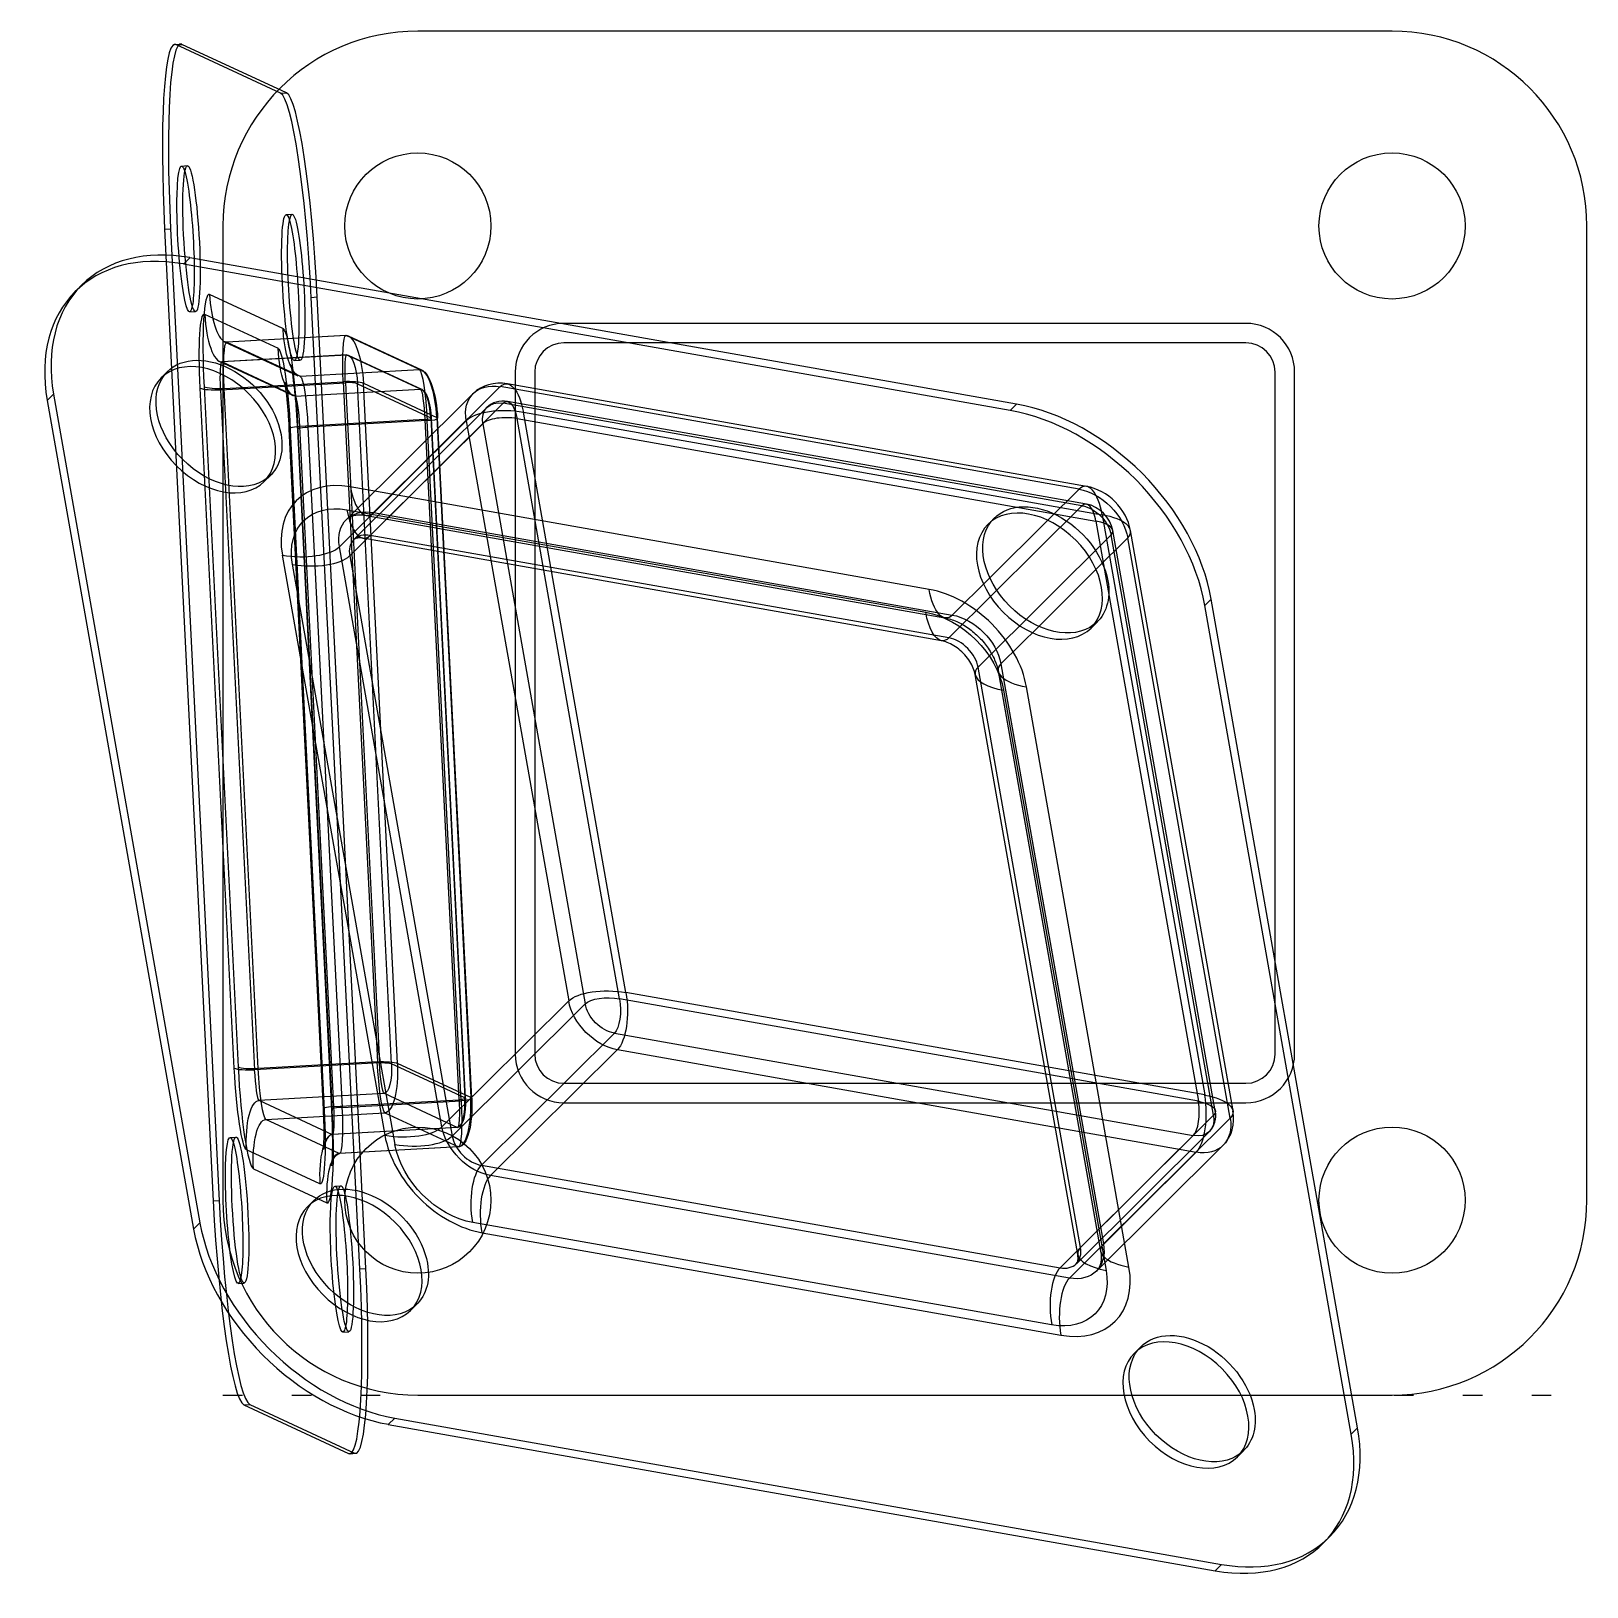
# Model space of a CAD drawing. Header units: millimetres. Extents: x -20 to 140, y -20 to 140.
import ezdxf

# ---------------------------------------------------------------- set-up
doc = ezdxf.new("R2010")
doc.units = ezdxf.units.MM
for name, color, linetype in [('PH-711', 7, 'Continuous'), ('PH-715', 7, 'Continuous'), ('PH-719', 7, 'Continuous'), ('PV-711', 7, 'Continuous'), ('PV-715', 7, 'Continuous'), ('PV-719', 7, 'Continuous'), ('Штрих', 1, 'Continuous')]:
    doc.layers.add(name, color=color, linetype=linetype)

# ---------------------------------------------------------------- blocks, each defined once
blk = doc.blocks.new('*U7')
at = {"layer": 'PV-719'}
for p, q in [((-4.96, 138.64, 8.17), (-4.35, 138.67, 9.96)), ((6.52, 133.65, 40.87), (-4.23, 138.64, 10.3)), ((-5.99, 119.66, 2.05), (-5.38, 119.7, 3.84)), ((-5.99, 119.66, 2.05), (-1, 19.94, 0.34)), ((-5.38, 119.7, 3.84), (-0.39, 19.98, 2.13)), ((6.16, 109.47, 35.86), (-1.37, 112.97, 14.46)), ((9.88, 108.6, 46.57), (9.67, 112.71, 46.64)), ((12.61, 108.76, 54.57), (0.38, 108.07, 18.76)), ((20.41, 105.2, 76.78), (12.89, 108.7, 55.38)), ((0.12, 103.33, 17.23), (12.35, 104.01, 53.05)), ((12.35, 104.01, 53.05), (15.85, 34.21, 51.85)), ((14.42, 103.85, 59.05), (21.94, 100.35, 80.45)), ((17.91, 34.04, 57.85), (14.42, 103.85, 59.05)), ((-1.94, 103.49, 11.23), (1.55, 33.69, 10.03)), ((3.62, 33.52, 16.04), (0.12, 103.33, 17.23)), ((21.94, 100.35, 80.45), (25.44, 30.55, 79.25)), ((25.53, 30.46, 79.51), (22.03, 100.27, 80.7)), ((15.85, 34.21, 51.85), (3.62, 33.52, 16.04)), ((25.44, 30.55, 79.25), (17.91, 34.04, 57.85)), ((4.4, 28.29, 17.48), (16.63, 28.97, 53.29)), ((16.63, 28.97, 53.29), (24.16, 25.48, 74.69)), ((11.93, 24.79, 38.88), (4.4, 28.29, 17.48)), ((24.16, 25.48, 74.69), (11.93, 24.79, 38.88)), ((24.19, 25.47, 74.78), (11.96, 24.79, 38.97)), ((14.66, 12.99, 44.93), (14.07, 24.91, 45.14)), ((3.13, 23.22, 12.92), (10.65, 19.72, 34.32)), ((-1, 19.94, 0.34), (-0.39, 19.98, 2.13)), ((2.15, -1, 6.11), (2.76, -0.96, 7.9)), ((2.15, -1, 6.11), (12.9, -5.99, 36.69)), ((2.76, -0.96, 7.9), (13.51, -5.96, 38.48)), ((12.9, -5.99, 36.69), (13.51, -5.96, 38.48)), ((13.02, -6.02, 37.03), (13.63, -5.98, 38.82))]:
    blk.add_line(p, q, dxfattribs=at)
at = {"layer": 'PV-719', "extrusion": (0.944717, 0.05285, -0.323599)}
for centre, start, end in [((102.88, 57.68), 0, 9.8081), ((98.97, 80.29), 9.8081, 91.0371), ((29.08, 79.03), 91.0371, 180)]:
    blk.add_arc(centre, 5, start, end, dxfattribs=at)
at = {"layer": 'PV-719', "extrusion": (-0.944717, -0.05285, 0.323599)}
for centre, major_axis, ratio, start_param, end_param in [((-3.23, 118.7, 9.96), (-1.12, 19.97), 0.323599, -0.055884, 1.514912), ((-3.84, 118.67, 8.17), (-1.12, 19.97), 0.323599, 0, 1.514912), ((7.52, 113.71, 40.53), (-1.12, 19.97), 0.323599, -1.62668, -0.055884), ((-0.87, 102.99, 14.29), (-0.56, 9.98), 0.323599, -0.055884, 1.514912), ((0.16, 113.05, 18.93), (0, -4.93, -0.81), 0.944717, -1.408907, 0), ((6.66, 99.5, 35.69), (-0.56, 9.98), 0.323599, -0.471287, -0.055884), ((12.89, 103.76, 54.57), (1.62, 0, 4.73), 0.05285, 0.330009, 1.900805), ((20.41, 100.27, 75.97), (0, -4.93, -0.81), 0.944717, 1.732686, 3.141593), ((-0.41, 103.58, 15.71), (-1.62, 0, -4.73), 0.05285, 0.330009, 1.900805), ((20.41, 100.27, 75.97), (-1.62, 0, -4.73), 0.05285, 3.141593, 3.471601), ((3.08, 33.77, 14.51), (-1.62, 0, -4.73), 0.05285, 0.330009, 1.900805), ((2.63, 33.19, 13.09), (0.56, -9.98), 0.323599, -1.62668, -0.055884), ((23.91, 30.46, 74.78), (0, -4.93, -0.81), 0.944717, 0.161889, 1.732686), ((12.18, 19.81, 38.79), (0, 4.93, 0.81), 0.944717, 0.161889, 1.732686), ((10.15, 29.69, 34.49), (0.56, -9.98), 0.323599, -0.055884, 0.97811), ((1.15, 18.95, 6.46), (1.12, -19.97), 0.323599, -1.62668, -0.055884), ((1.76, 18.98, 8.25), (1.12, -19.97), 0.323599, -1.62668, -0.055884), ((12.51, 13.99, 38.82), (1.12, -19.97), 0.323599, -0.055884, 1.514912), ((11.9, 13.95, 37.03), (1.12, -19.97), 0.323599, -0.055884, 0)]:
    blk.add_ellipse(centre, major_axis=major_axis, ratio=ratio, start_param=start_param, end_param=end_param, dxfattribs=at)
at = {"layer": 'PV-719', "extrusion": (0.944717, 0.05285, -0.323599)}
for centre, major_axis, ratio, start_param, end_param in [((-3.23, 118.7, 9.96), (-0.42, 7.49), 0.323599, -4.656505, 1.62668), ((-3.84, 118.67, 8.17), (0.42, -7.49), 0.323599, -2.741109, -1.514912), ((7.52, 113.71, 40.53), (-0.42, 7.49), 0.323599, -2.342264, 1.62668), ((6.91, 113.67, 38.74), (0.42, -7.49), 0.323599, -2.741109, -1.514912), ((-3.84, 118.67, 8.17), (0.42, -7.49), 0.323599, -1.514912, -0.400483), ((6.91, 113.67, 38.74), (0.42, -7.49), 0.323599, -1.514912, -0.799328), ((7.52, 113.71, 40.53), (0.42, -7.49), 0.323599, -1.514912, -0.799328), ((7.69, 109.56, 40.33), (0, 4.93, 0.81), 0.944717, -1.949628, -1.732686), ((12.89, 103.76, 54.57), (0.28, -4.99), 0.323599, 1.62668, 3.141593), ((12.89, 103.76, 54.57), (0, 4.93, 0.81), 0.944717, 0, 1.408907), ((0.66, 103.08, 18.76), (-0.28, 4.99), 0.323599, -1.514912, 0), ((16.38, 33.96, 53.38), (-1.62, 0, -4.73), 0.05285, 1.240787, 2.811584), ((16.38, 33.96, 53.38), (0.28, -4.99), 0.323599, 0.055884, 1.62668), ((16.38, 33.96, 53.38), (0, 4.93, 0.81), 0.944717, 1.408907, 2.979703), ((4.16, 33.27, 17.57), (0.28, -4.99), 0.323599, 0.055884, 1.62668), ((23.91, 30.46, 74.78), (-1.62, 0, -4.73), 0.05285, 2.811584, 3.141593), ((4.65, 23.3, 17.39), (0, 4.93, 0.81), 0.944717, -1.732686, -0.161889), ((1.76, 18.98, 8.25), (-0.42, 7.49), 0.323599, -4.656505, 1.62668), ((1.15, 18.95, 6.46), (0.42, -7.49), 0.323599, -2.741109, -1.514912), ((11.68, 29.78, 38.97), (0.28, -4.99), 0.323599, 0, 0.055884), ((23.91, 30.46, 74.78), (-0.28, 4.99), 0.323599, -3.141593, -3.085709), ((12.51, 13.99, 38.82), (-0.42, 7.49), 0.323599, -4.656505, 1.62668), ((11.9, 13.95, 37.03), (0.42, -7.49), 0.323599, -2.741109, -1.514912), ((1.15, 18.95, 6.46), (0.42, -7.49), 0.323599, -1.514912, -0.400483), ((11.9, 13.95, 37.03), (0.42, -7.49), 0.323599, -1.514912, -0.400483)]:
    blk.add_ellipse(centre, major_axis=major_axis, ratio=ratio, start_param=start_param, end_param=end_param, dxfattribs=at)
at = {"layer": 'PV-719'}
for points, knots in [([(0.38, 108.07, 18.76), (0.37, 108.07, 18.72), (0.35, 108.07, 18.68), (0.32, 108.07, 18.59), (0.31, 108.07, 18.55), (0.28, 108.08, 18.46), (0.26, 108.08, 18.42), (0.23, 108.09, 18.34), (0.22, 108.09, 18.29), (0.19, 108.1, 18.21), (0.18, 108.11, 18.17), (0.16, 108.12, 18.13)], [4.65650494, 4.65650494, 4.65650494, 4.65650494, 4.66768175, 4.66768175, 4.67885856, 4.67885856, 4.69003536, 4.69003536, 4.70121217, 4.70121217, 4.71238898, 4.71238898, 4.71238898, 4.71238898]), ([(11.14, 23.51, 36.36), (11.14, 23.51, 36.36), (11.14, 23.52, 36.37), (11.16, 23.61, 36.43), (11.18, 23.71, 36.5), (11.26, 23.99, 36.79), (11.32, 24.17, 37), (11.52, 24.52, 37.63), (11.66, 24.69, 38.08), (11.87, 24.77, 38.7), (11.92, 24.78, 38.83), (11.96, 24.79, 38.97)], [1.0331398, 1.0331398, 1.0331398, 1.0331398, 1.1065225, 1.1065225, 1.2292, 1.2292, 1.3496652, 1.3496652, 1.4805718, 1.4805718, 1.5149123, 1.5149123, 1.5149123, 1.5149123])]:
    blk.add_open_spline(points, degree=3, knots=knots, dxfattribs=at)
blk = doc.blocks.new('*U8')
at = {"layer": 'PH-719'}
for p, q in [((-4.84, 138.61, 8.51), (-4.23, 138.64, 10.3)), ((5.91, 133.62, 39.08), (-4.84, 138.61, 8.51)), ((5.91, 133.62, 39.08), (6.52, 133.65, 40.87)), ((-4.26, 126.15, 8.17), (-3.65, 126.19, 9.96)), ((6.49, 121.16, 38.74), (7.1, 121.2, 40.53)), ((9.06, 112.67, 44.85), (9.67, 112.71, 46.64)), ((14.05, 12.95, 43.14), (9.06, 112.67, 44.85)), ((-3.42, 111.18, 8.17), (-2.81, 111.21, 9.96)), ((-1.88, 110.94, 12.63), (5.65, 107.44, 34.03)), ((12.64, 108.75, 54.66), (0.41, 108.06, 18.85)), ((14.07, 24.91, 45.14), (9.88, 108.6, 46.57)), ((20.16, 105.25, 76.06), (12.64, 108.75, 54.66)), ((0.16, 108.12, 18.13), (7.69, 104.62, 39.53)), ((0.41, 108.06, 18.85), (7.94, 104.57, 40.25)), ((7.18, 102.59, 37.7), (-0.35, 106.09, 16.3)), ((12.72, 106.76, 54.57), (-0.12, 106.04, 16.97)), ((12.74, 106.75, 54.63), (-0.1, 106.04, 17.02)), ((7.42, 102.54, 38.42), (-0.1, 106.04, 17.02)), ((7.33, 106.19, 38.74), (7.94, 106.22, 40.53)), ((20.26, 103.26, 76.02), (12.74, 106.75, 54.63)), ((20.41, 103.23, 76.46), (12.89, 106.72, 55.06)), ((-0.27, 103.19, 16.05), (12.57, 103.91, 53.66)), ((7.94, 104.57, 40.25), (20.16, 105.25, 76.06)), ((12.57, 103.91, 53.66), (16.06, 34.11, 52.46)), ((13.81, 103.81, 57.26), (21.33, 100.32, 78.66)), ((17.3, 34.01, 56.06), (13.81, 103.81, 57.26)), ((1.16, 33.55, 8.85), (-2.34, 103.36, 10.05)), ((-0.27, 103.19, 16.05), (3.22, 33.39, 14.86)), ((7.42, 102.54, 38.42), (20.26, 103.26, 76.02)), ((10.31, 29.35, 34.89), (6.81, 99.15, 36.09)), ((6.91, 99.06, 36.34), (10.4, 29.26, 35.14)), ((7.64, 99.08, 38.49), (11.14, 29.28, 37.29)), ((20.74, 100.12, 76.89), (7.9, 99.4, 39.29)), ((11.39, 29.6, 38.09), (7.9, 99.4, 39.29)), ((20.95, 100.02, 77.5), (8.72, 99.33, 41.69)), ((8.72, 99.33, 41.69), (12.22, 29.53, 40.49)), ((24.23, 30.31, 75.69), (20.74, 100.12, 76.89)), ((24.45, 30.21, 76.3), (20.95, 100.02, 77.5)), ((21.33, 100.32, 78.66), (24.83, 30.51, 77.46)), ((24.88, 30.46, 77.61), (21.39, 100.27, 78.81)), ((11.23, 29.19, 37.55), (7.73, 99, 38.74)), ((16.06, 34.11, 52.46), (3.22, 33.39, 14.86)), ((24.83, 30.51, 77.46), (17.3, 34.01, 56.06)), ((3.69, 30.25, 15.72), (16.53, 30.97, 53.33)), ((16.53, 30.97, 53.33), (24.06, 27.47, 74.73)), ((3.69, 30.25, 15.72), (11.22, 26.75, 37.12)), ((11.39, 29.6, 38.09), (24.23, 30.31, 75.69)), ((12.22, 29.53, 40.49), (24.45, 30.21, 76.3)), ((24.06, 27.47, 74.73), (11.22, 26.75, 37.12)), ((24.08, 27.47, 74.78), (11.24, 26.75, 37.17)), ((0.73, 26.43, 6.46), (1.34, 26.47, 8.25)), ((9.94, 21.68, 32.56), (2.41, 25.18, 11.16)), ((11.48, 21.44, 37.03), (12.1, 21.48, 38.82)), ((14.05, 12.95, 43.14), (14.66, 12.99, 44.93)), ((1.57, 11.46, 6.46), (2.18, 11.49, 8.25)), ((12.32, 6.46, 37.03), (12.93, 6.5, 38.82))]:
    blk.add_line(p, q, dxfattribs=at)
at = {"layer": 'PH-719', "extrusion": (0.944717, 0.05285, -0.323599)}
for centre, start, end in [((102.88, 57.68), 0, 9.8081), ((98.97, 80.29), 9.8081, 91.0371), ((29.08, 79.03), 91.0371, 180)]:
    blk.add_arc(centre, 3, start, end, dxfattribs=at)
at = {"layer": 'PH-719', "extrusion": (-0.944717, -0.05285, 0.323599)}
for centre, major_axis, ratio, start_param, end_param in [((-3.84, 118.67, 8.17), (-1.12, 19.97), 0.323599, -0.055884, 0), ((6.91, 113.67, 38.74), (-1.12, 19.97), 0.323599, -1.62668, -0.055884), ((-0.35, 111.02, 17.11), (0, -4.93, -0.81), 0.944717, -1.408907, 0.161889), ((0.16, 113.05, 18.93), (0, -4.93, -0.81), 0.944717, 0, 0.161889), ((6.66, 99.5, 35.69), (-0.56, 9.98), 0.323599, -1.62668, -0.471287), ((0.05, 103.04, 16.97), (-0.17, 3), 0.323599, -0.055884, 1.514912), ((12.89, 103.76, 54.57), (0.97, 0, 2.84), 0.05285, 0.330009, 1.900805), ((20.41, 100.27, 75.97), (0, -4.93, -0.81), 0.944717, 3.141593, 3.303482), ((-0.81, 103.44, 14.53), (-1.62, 0, -4.73), 0.05285, 0.330009, 1.900805), ((7.57, 99.55, 38.37), (-0.17, 3), 0.323599, -1.62668, -0.055884), ((20.41, 100.27, 75.97), (0, -2.96, -0.48), 0.944717, 1.732686, 3.303482), ((8.43, 99.15, 40.82), (-1.62, 0, -4.73), 0.05285, -1.240787, 0.330009), ((9.26, 99.08, 43.22), (-1.62, 0, -4.73), 0.05285, -1.240787, 0.330009), ((20.41, 100.27, 75.97), (-0.97, 0, -2.84), 0.05285, 1.900805, 3.471601), ((20.41, 100.27, 75.97), (-1.62, 0, -4.73), 0.05285, 1.900805, 3.141593), ((2.68, 33.64, 13.33), (-1.62, 0, -4.73), 0.05285, 0.330009, 1.900805), ((3.54, 33.24, 15.77), (0.17, -3), 0.323599, -1.62668, -0.055884), ((23.91, 30.46, 74.78), (0, -2.96, -0.48), 0.944717, 0.161889, 1.732686), ((11.93, 29.35, 39.62), (-1.62, 0, -4.73), 0.05285, -1.240787, 0.330009), ((12.76, 29.28, 42.02), (-1.62, 0, -4.73), 0.05285, -1.240787, 0.330009), ((11.07, 29.75, 37.17), (0.17, -3), 0.323599, -0.055884, 1.514912), ((10.15, 29.69, 34.49), (-0.56, 9.98), 0.323599, -2.163483, -1.62668), ((11.47, 21.77, 37.04), (0, 4.93, 0.81), 0.944717, 0.161889, 1.732686), ((11.9, 13.95, 37.03), (1.12, -19.97), 0.323599, 0, 1.514912)]:
    blk.add_ellipse(centre, major_axis=major_axis, ratio=ratio, start_param=start_param, end_param=end_param, dxfattribs=at)
at = {"layer": 'PH-719', "extrusion": (0.944717, 0.05285, -0.323599)}
for centre, major_axis, ratio, start_param, end_param in [((-3.84, 118.67, 8.17), (0.42, -7.49), 0.323599, -0.400483, 3.542076), ((6.91, 113.67, 38.74), (0.42, -7.49), 0.323599, -0.799328, 3.542076), ((-1.48, 102.96, 12.5), (-0.45, 7.99), 0.323599, -1.514912, 0.055884), ((12.89, 103.76, 54.57), (0.28, -4.99), 0.323599, -3.141593, -3.085709), ((12.89, 103.76, 54.57), (0, -4.93, -0.81), 0.944717, 2.979703, 3.141593), ((0.66, 103.08, 18.76), (-0.28, 4.99), 0.323599, 0, 0.055884), ((7.18, 107.53, 38.51), (0, -4.93, -0.81), 0.944717, -0.161889, 1.408907), ((6.05, 99.46, 33.9), (-0.45, 7.99), 0.323599, 0.055884, 1.62668), ((7.69, 109.56, 40.33), (0, -4.93, -0.81), 0.944717, -0.161889, 1.191965), ((7.52, 113.71, 40.53), (0.42, -7.49), 0.323599, -0.799328, 0.799328), ((12.89, 103.76, 54.57), (0.17, -3), 0.323599, 1.62668, 3.197477), ((12.89, 103.76, 54.57), (0, 2.96, 0.48), 0.944717, -0.161889, 1.408907), ((8.19, 99.58, 40.16), (-0.28, 4.99), 0.323599, 0.055884, 1.62668), ((20.41, 100.27, 75.97), (-0.28, 4.99), 0.323599, 0.055884, 1.62668), ((20.41, 100.27, 75.97), (-0.17, 3), 0.323599, 0.055884, 1.62668), ((2.02, 33.15, 11.3), (0.45, -7.99), 0.323599, 0.055884, 1.62668), ((16.38, 33.96, 53.38), (-0.97, 0, -2.84), 0.05285, 1.240787, 2.811584), ((16.38, 33.96, 53.38), (0.17, -3), 0.323599, 0.055884, 1.62668), ((16.38, 33.96, 53.38), (0, 2.96, 0.48), 0.944717, 1.408907, 2.979703), ((23.91, 30.46, 74.78), (0.97, 0, 2.84), 0.05285, -0.330009, 1.240787), ((23.91, 30.46, 74.78), (1.62, 0, 4.73), 0.05285, 0, 1.240787), ((3.94, 25.26, 15.64), (0, 4.93, 0.81), 0.944717, -1.732686, -0.161889), ((9.54, 29.66, 32.7), (0.45, -7.99), 0.323599, -1.514912, 0.055884), ((11.68, 29.78, 38.97), (0.28, -4.99), 0.323599, -1.514912, 0), ((23.91, 30.46, 74.78), (-0.17, 3), 0.323599, 1.62668, 3.197477), ((23.91, 30.46, 74.78), (-0.28, 4.99), 0.323599, 1.62668, 3.141593), ((1.15, 18.95, 6.46), (0.42, -7.49), 0.323599, -0.400483, 3.542076), ((11.9, 13.95, 37.03), (0.42, -7.49), 0.323599, -0.400483, 3.542076)]:
    blk.add_ellipse(centre, major_axis=major_axis, ratio=ratio, start_param=start_param, end_param=end_param, dxfattribs=at)
at = {"layer": 'PH-719'}
for points, knots in [([(-0.35, 106.09, 16.3), (-0.34, 106.08, 16.35), (-0.32, 106.07, 16.39), (-0.29, 106.06, 16.48), (-0.27, 106.06, 16.52), (-0.24, 106.05, 16.61), (-0.23, 106.05, 16.66), (-0.2, 106.04, 16.75), (-0.18, 106.04, 16.79), (-0.15, 106.04, 16.88), (-0.13, 106.04, 16.93), (-0.12, 106.04, 16.97)], [1.57079633, 1.57079633, 1.57079633, 1.57079633, 1.58197313, 1.58197313, 1.59314994, 1.59314994, 1.60432675, 1.60432675, 1.61550356, 1.61550356, 1.62668037, 1.62668037, 1.62668037, 1.62668037]), ([(7.69, 104.62, 39.53), (7.52, 104.7, 39.04), (7.37, 104.88, 38.63), (7.15, 105.23, 38.05), (7.07, 105.4, 37.87), (6.98, 105.63, 37.64), (6.96, 105.71, 37.59), (6.94, 105.77, 37.55), (6.95, 105.76, 37.56), (6.98, 105.64, 37.62), (7, 105.52, 37.67), (7.07, 105.14, 37.8), (7.11, 104.87, 37.89), (7.21, 104.15, 38.07), (7.27, 103.69, 38.16), (7.39, 102.59, 38.33), (7.45, 101.94, 38.4), (7.56, 100.55, 38.48), (7.6, 99.82, 38.5), (7.64, 99.08, 38.49)], [4.712389, 4.712389, 4.712389, 4.712389, 4.844251, 4.844251, 4.973392, 4.973392, 5.092589, 5.092589, 5.218356, 5.218356, 5.366672, 5.366672, 5.549291, 5.549291, 5.769724, 5.769724, 6.020767, 6.020767, 6.283185, 6.283185, 6.283185, 6.283185]), ([(6.81, 99.15, 36.09), (6.79, 99.7, 36.1), (6.75, 100.26, 36.08), (6.67, 101.31, 36.02), (6.62, 101.81, 35.96), (6.53, 102.66, 35.83), (6.49, 103.02, 35.76), (6.41, 103.55, 35.63), (6.38, 103.74, 35.56), (6.34, 103.94, 35.49), (6.33, 103.98, 35.46), (6.34, 103.96, 35.47), (6.35, 103.91, 35.5), (6.4, 103.74, 35.63), (6.44, 103.62, 35.72), (6.57, 103.31, 36.05), (6.66, 103.12, 36.29), (6.89, 102.8, 36.91), (7.03, 102.66, 37.29), (7.18, 102.59, 37.7)], [0, 0, 0, 0, 0.259926, 0.259926, 0.515366, 0.515366, 0.749449, 0.749449, 0.945769, 0.945769, 1.099826, 1.099826, 1.225171, 1.225171, 1.340935, 1.340935, 1.462773, 1.462773, 1.570796, 1.570796, 1.570796, 1.570796]), ([(11.24, 26.75, 37.17), (11.07, 26.74, 36.69), (10.91, 26.63, 36.21), (10.66, 26.3, 35.4), (10.56, 26.08, 35.09), (10.43, 25.71, 34.65), (10.39, 25.55, 34.51), (10.35, 25.33, 34.34), (10.34, 25.27, 34.3), (10.33, 25.2, 34.26), (10.33, 25.2, 34.27), (10.34, 25.28, 34.3), (10.34, 25.36, 34.34), (10.36, 25.62, 34.42), (10.36, 25.81, 34.47), (10.38, 26.31, 34.59), (10.38, 26.64, 34.65), (10.38, 27.41, 34.77), (10.37, 27.87, 34.82), (10.34, 28.68, 34.87), (10.33, 29.01, 34.88), (10.31, 29.35, 34.89)], [4.768273, 4.768273, 4.768273, 4.768273, 4.888425, 4.888425, 5.015066, 5.015066, 5.140499, 5.140499, 5.256561, 5.256561, 5.377218, 5.377218, 5.516396, 5.516396, 5.68526, 5.68526, 5.889254, 5.889254, 6.124503, 6.124503, 6.283185, 6.283185, 6.283185, 6.283185]), ([(11.14, 29.28, 37.29), (11.17, 28.52, 37.28), (11.2, 27.77, 37.23), (11.23, 26.4, 37.09), (11.23, 25.78, 37), (11.22, 24.76, 36.79), (11.2, 24.35, 36.68), (11.17, 23.81, 36.5), (11.15, 23.63, 36.42), (11.14, 23.52, 36.37), (11.14, 23.51, 36.36), (11.14, 23.51, 36.36)], [0, 0, 0, 0, 0.272212, 0.272212, 0.534197, 0.534197, 0.768842, 0.768842, 0.959629, 0.959629, 1.03314, 1.03314, 1.03314, 1.03314])]:
    blk.add_open_spline(points, degree=3, knots=knots, dxfattribs=at)
blk = doc.blocks.new('*U9')
at = {"layer": 'PV-715'}
for p, q in [((-4.06, 116.09, 51.75), (-3.41, 116.74, 52.35)), ((81.46, 101.71, 84.87), (-3.41, 116.74, 52.35)), ((80.81, 101.07, 84.27), (-4.06, 116.09, 51.75)), ((-15.15, 113.27, 45.28), (-14.5, 113.91, 45.88)), ((-18.03, 102.08, 38.78), (-3.01, 17.01, 6.46)), ((80.81, 101.07, 84.27), (81.46, 101.71, 84.87)), ((12.72, 90.87, 47.9), (72.13, 80.35, 70.67)), ((78.72, 83.89, 75.36), (84.66, 89.79, 80.86)), ((13.01, 86.13, 45.84), (14.76, 87.87, 47.46)), ((73.76, 77.43, 70.07), (14.35, 87.95, 47.31)), ((17.66, 25.72, 20.09), (7.14, 85.27, 42.71)), ((13.01, 86.13, 45.84), (23.53, 26.58, 23.22)), ((29.21, 85.32, 53), (37.19, 40.15, 35.85)), ((40.71, 40.67, 37.72), (32.94, 84.66, 54.43)), ((89.61, 84.75, 80.83), (83.73, 78.9, 75.39)), ((100.79, 81.05, 84.32), (101.44, 81.69, 84.92)), ((116.47, -3.38, 52.6), (101.44, 81.69, 84.92)), ((115.82, -4.03, 52), (100.79, 81.05, 84.32)), ((87.74, 14.41, 47.46), (77.22, 73.96, 70.08)), ((80.13, 72.34, 70.69), (90.65, 12.79, 48.07)), ((37.19, 40.15, 35.85), (23.53, 26.58, 23.22)), ((84.47, 32.92, 54.49), (40.71, 40.67, 37.72)), ((26.52, 23.58, 23.23), (40.18, 37.15, 35.85)), ((40.18, 37.15, 35.85), (85.13, 29.19, 53.08)), ((26.52, 23.58, 23.23), (85.93, 13.06, 46)), ((85.06, 7.19, 42.88), (25.65, 17.71, 20.11)), ((87.67, 14.79, 47.6), (85.93, 13.06, 46)), ((16.97, -3.01, 6.51), (101.85, -18.03, 39.03)), ((115.82, -4.03, 52), (116.47, -3.38, 52.6)), ((112.94, -15.21, 45.5), (113.59, -14.56, 46.1))]:
    blk.add_line(p, q, dxfattribs=at)
at = {"layer": 'PV-715', "extrusion": (-0.388937, -0.386386, 0.836321)}
for centre, major_axis, ratio, start_param, end_param in [((-1.06, 99.08, 45.28), (-14.1, 14.19), 0.836321, -0.782107, 0.788689), ((-0.41, 99.73, 45.88), (-14.1, 14.19), 0.836321, -0.782107, 0), ((83.81, 84.05, 77.81), (-14.1, 14.19), 0.836321, -2.352904, -0.782107), ((84.46, 84.7, 78.41), (-14.1, 14.19), 0.836321, -2.352904, -0.782107), ((14.35, 92.49, 49.4), (0, -4.54, -2.1), 0.388937, -1.138003, 0), ((15.55, 85.68, 46.82), (-2.11, 2.13), 0.836321, 0, 0.788689), ((8.76, 86.88, 44.22), (4.53, 0, 2.11), 0.386386, -2.006101, -0.435305), ((81.75, 73.96, 72.19), (-4.53, 0, -2.11), 0.386386, 0, 1.135491), ((19.28, 27.33, 21.6), (4.53, 0, 2.11), 0.386386, -2.006101, -0.435305), ((26.07, 26.13, 24.2), (2.11, -2.13), 0.836321, -2.352904, -0.782107), ((13.97, 14.01, 12.97), (14.1, -14.19), 0.836321, -2.352904, -0.782107), ((92.27, 14.41, 49.57), (-4.53, 0, -2.11), 0.386386, 0, 1.135491), ((86.69, 8.81, 44.38), (0, -4.54, -2.1), 0.388937, -2.708799, -1.138003), ((85.48, 15.61, 46.97), (2.11, -2.13), 0.836321, -0.782107, 0), ((98.84, -1.02, 45.5), (14.1, -14.19), 0.836321, -0.782107, 0.788689), ((99.49, -0.37, 46.1), (14.1, -14.19), 0.836321, 0, 0.788689)]:
    blk.add_ellipse(centre, major_axis=major_axis, ratio=ratio, start_param=start_param, end_param=end_param, dxfattribs=at)
at = {"layer": 'PV-715', "extrusion": (0.388937, 0.386386, -0.836321)}
for centre, major_axis, ratio, start_param, end_param in [((-1.06, 99.08, 45.28), (-5.29, 5.32), 0.836321, -3.930281725527636, 2.35290358165195), ((-0.41, 99.73, 45.88), (5.29, -5.32), 0.836321, 0.087517, 3.054076), ((13.93, 84.06, 45.31), (-5.64, 5.68), 0.836321, -0.788689, 0.782107), ((83.81, 84.05, 77.81), (-5.29, 5.32), 0.836321, -3.930281725527636, 2.35290358165195), ((84.46, 84.7, 78.41), (5.29, -5.32), 0.836321, 0.087517, 3.054076), ((73.76, 81.97, 72.17), (0, -4.54, -2.1), 0.388937, 0, 1.138003), ((73.34, 73.54, 68.08), (5.64, -5.68), 0.836321, -2.359485, -0.788689), ((39.73, 39.7, 36.82), (-2.72, 0, -1.27), 0.386386, 0.435305, 2.006101), ((39.73, 39.7, 36.82), (2.11, -2.13), 0.836321, 0.782107, 2.352904), ((39.73, 39.7, 36.82), (0, 2.72, 1.26), 0.388937, 1.138003, 2.708799), ((24.45, 24.51, 22.69), (-5.64, 5.68), 0.836321, -2.359485, -0.788689), ((27.27, 19.32, 21.61), (0, 4.54, 2.1), 0.388937, -2.00359, -0.432794), ((13.97, 14.01, 12.97), (-5.29, 5.32), 0.836321, -3.930281725527636, 2.35290358165195), ((14.62, 14.65, 13.57), (5.29, -5.32), 0.836321, 0.087517, 3.054076), ((83.86, 14, 45.46), (5.64, -5.68), 0.836321, -0.788689, 0.782107), ((98.84, -1.02, 45.5), (-5.29, 5.32), 0.836321, -3.930281725527637, 2.35290358165195), ((99.49, -0.37, 46.1), (5.29, -5.32), 0.836321, 0.087517, 3.054076)]:
    blk.add_ellipse(centre, major_axis=major_axis, ratio=ratio, start_param=start_param, end_param=end_param, dxfattribs=at)
at = {"layer": 'PV-715'}
for points, knots in [([(14.35, 87.95, 47.31), (14.23, 87.97, 47.26), (14.13, 87.98, 47.22), (13.94, 87.98, 47.13), (13.86, 87.97, 47.09), (13.73, 87.95, 47.02), (13.67, 87.94, 46.99), (13.58, 87.91, 46.93), (13.54, 87.89, 46.9), (13.48, 87.85, 46.86), (13.46, 87.83, 46.84), (13.44, 87.81, 46.82)], [1.5707963, 1.5707963, 1.5707963, 1.5707963, 1.7272178, 1.7272178, 1.8836392, 1.8836392, 2.0400607, 2.0400607, 2.1964821, 2.1964821, 2.3529036, 2.3529036, 2.3529036, 2.3529036]), ([(77.22, 73.96, 70.08), (77.19, 74.15, 70.15), (77.12, 74.38, 70.23), (76.93, 74.84, 70.35), (76.81, 75.07, 70.4), (76.51, 75.53, 70.48), (76.34, 75.76, 70.5), (75.95, 76.18, 70.52), (75.74, 76.38, 70.51), (75.3, 76.73, 70.47), (75.07, 76.89, 70.44), (74.62, 77.14, 70.34), (74.4, 77.24, 70.29), (74.04, 77.37, 70.18), (73.89, 77.4, 70.13), (73.76, 77.43, 70.07)], [0, 0, 0, 0, 0.255541, 0.255541, 0.488257, 0.488257, 0.714861, 0.714861, 0.940133, 0.940133, 1.16567, 1.16567, 1.393745, 1.393745, 1.570796, 1.570796, 1.570796, 1.570796]), ([(87.6, 13.48, 46.97), (87.62, 13.5, 46.99), (87.64, 13.53, 47.01), (87.68, 13.59, 47.05), (87.7, 13.63, 47.08), (87.73, 13.72, 47.14), (87.75, 13.77, 47.17), (87.77, 13.91, 47.24), (87.77, 13.99, 47.28), (87.77, 14.18, 47.37), (87.76, 14.29, 47.42), (87.74, 14.41, 47.46)], [5.4944962, 5.4944962, 5.4944962, 5.4944962, 5.652234, 5.652234, 5.8099719, 5.8099719, 5.9677097, 5.9677097, 6.1254475, 6.1254475, 6.2831853, 6.2831853, 6.2831853, 6.2831853])]:
    blk.add_open_spline(points, degree=3, knots=knots, dxfattribs=at)
blk = doc.blocks.new('*U10')
at = {"layer": 'PH-715'}
for p, q in [((-6.34, 104.4, 45.28), (-5.69, 105.05, 45.88)), ((-18.03, 102.08, 38.78), (-17.38, 102.73, 39.38)), ((-17.38, 102.73, 39.38), (-2.36, 17.66, 7.06)), ((25.69, 102.8, 59.44), (12.68, 89.87, 47.42)), ((28.46, 103.51, 61.06), (15.45, 90.58, 49.03)), ((87.87, 92.99, 83.83), (28.46, 103.51, 61.06)), ((88.63, 93.27, 84.31), (29.21, 103.79, 61.54)), ((27.1, 101.38, 59.44), (13.44, 87.81, 46.82)), ((28.76, 101.8, 60.41), (15.1, 88.23, 47.79)), ((88.17, 91.28, 83.18), (28.76, 101.8, 60.41)), ((88.63, 91.46, 83.47), (29.21, 101.98, 60.7)), ((30.84, 100.87, 60.94), (90.25, 90.35, 83.71)), ((41.36, 41.32, 38.32), (30.84, 100.87, 60.94)), ((11.96, 87.08, 45.79), (24.97, 100, 57.81)), ((14.76, 87.87, 47.46), (26.67, 99.7, 58.47)), ((24.97, 100, 57.81), (35.49, 40.45, 35.19)), ((26.67, 99.7, 58.47), (29.21, 85.32, 53)), ((30.19, 100.22, 60.34), (89.6, 89.7, 83.11)), ((32.94, 84.66, 54.43), (30.19, 100.22, 60.34)), ((4.23, 93.76, 45.28), (4.88, 94.4, 45.88)), ((72.48, 82.7, 71.92), (13.07, 93.22, 49.15)), ((84.66, 89.79, 80.86), (87.87, 92.99, 83.83)), ((74.51, 77.71, 70.56), (88.17, 91.28, 83.18)), ((14.7, 90.29, 48.55), (74.11, 79.77, 71.32)), ((15.45, 90.58, 49.03), (74.86, 80.06, 71.8)), ((78.53, 89.37, 77.81), (79.18, 90.02, 78.41)), ((89.6, 89.7, 83.11), (100.12, 30.15, 60.49)), ((90.25, 90.35, 83.71), (100.77, 30.8, 61.09)), ((74.51, 77.71, 70.56), (15.1, 88.23, 47.79)), ((91.17, 88.28, 83.19), (77.51, 74.71, 70.56)), ((92.87, 87.98, 83.84), (89.61, 84.75, 80.83)), ((101.69, 28.73, 60.57), (91.17, 88.28, 83.19)), ((101.86, 29.18, 60.86), (91.35, 88.73, 83.48)), ((103.39, 28.43, 61.22), (92.87, 87.98, 83.84)), ((103.68, 29.18, 61.7), (93.16, 88.73, 84.32)), ((22.48, 27.53, 23.17), (11.96, 87.08, 45.79)), ((6.09, 86.21, 42.66), (16.61, 26.66, 20.04)), ((74.86, 80.06, 71.8), (78.72, 83.89, 75.36)), ((83.73, 78.9, 75.39), (79.86, 75.06, 71.81)), ((89.1, 78.73, 77.81), (89.75, 79.38, 78.41)), ((88.03, 15.16, 47.94), (77.51, 74.71, 70.56)), ((79.57, 74.3, 71.33), (90.09, 14.75, 48.71)), ((79.86, 75.06, 71.81), (90.38, 15.51, 49.19)), ((92.99, 13.14, 49.32), (82.47, 72.69, 71.94)), ((35.49, 40.45, 35.19), (22.48, 27.53, 23.17)), ((100.77, 30.8, 61.09), (41.36, 41.32, 38.32)), ((27.47, 22.52, 23.18), (40.49, 35.45, 35.21)), ((40.49, 35.45, 35.21), (99.9, 24.93, 57.97)), ((100.12, 30.15, 60.49), (84.47, 32.92, 54.49)), ((85.13, 29.19, 53.08), (99.6, 26.63, 58.62)), ((88.03, 15.16, 47.94), (101.69, 28.73, 60.57)), ((90.38, 15.51, 49.19), (103.39, 28.43, 61.22)), ((101.26, 27.05, 59.59), (87.6, 13.48, 46.97)), ((99.6, 26.63, 58.62), (87.67, 14.79, 47.6)), ((102.67, 25.64, 59.59), (89.66, 12.71, 47.57)), ((99.9, 24.93, 57.97), (86.88, 12, 45.95)), ((86.88, 12, 45.95), (27.47, 22.52, 23.18)), ((8.68, 19.33, 12.97), (9.33, 19.98, 13.57)), ((-3.01, 17.01, 6.46), (-2.36, 17.66, 7.06)), ((26.6, 16.65, 20.06), (86.01, 6.13, 42.83)), ((19.25, 8.69, 12.97), (19.91, 9.33, 13.57)), ((93.56, 4.3, 45.5), (94.21, 4.95, 46.1)), ((16.97, -3.01, 6.51), (17.63, -2.36, 7.11)), ((17.63, -2.36, 7.11), (102.5, -17.39, 39.63)), ((104.13, -6.34, 45.5), (104.78, -5.69, 46.1)), ((101.85, -18.03, 39.03), (102.5, -17.39, 39.63))]:
    blk.add_line(p, q, dxfattribs=at)
at = {"layer": 'PH-715', "extrusion": (-0.388937, -0.386386, 0.836321)}
for centre, radius, start, end in [((-49.82, 108.42), 5, 130.0922, 180), ((-49.82, 108.42), 3, 130.0922, 180), ((-0.49, 149.95), 5, 50.279, 130.0922), ((-0.49, 149.95), 3, 50.279, 130.0922), ((49.17, 108.69), 3, 0, 50.279), ((49.17, 108.69), 5, 0, 50.279)]:
    blk.add_arc(centre, radius, start, end, dxfattribs=at)
for centre, major_axis, ratio, start_param, end_param in [((-0.41, 99.73, 45.88), (-14.1, 14.19), 0.836321, 0, 0.788689), ((29.21, 99.25, 59.44), (4.53, 0, 2.11), 0.386386, 1.135491, 2.706288), ((29.21, 99.25, 59.44), (2.72, 0, 1.27), 0.386386, 1.135491, 2.706288), ((14.58, 84.71, 45.92), (-7.05, 7.09), 0.836321, -0.782107, 0.788689), ((14.7, 94.83, 50.65), (0, -4.54, -2.1), 0.388937, -1.138003, 0.432794), ((88.63, 88.73, 82.21), (0, 4.54, 2.1), 0.388937, -1.138003, 0.432794), ((88.63, 88.73, 82.21), (0, 2.72, 1.26), 0.388937, -1.138003, 0.432794), ((88.63, 88.73, 82.21), (2.72, 0, 1.27), 0.386386, -0.435305, 1.135491), ((88.63, 88.73, 82.21), (4.53, 0, 2.11), 0.386386, -0.435305, 1.135491), ((15.55, 85.68, 46.82), (-2.11, 2.13), 0.836321, -0.782107, 0), ((14.35, 92.49, 49.4), (0, -4.54, -2.1), 0.388937, 0, 0.432794), ((7.72, 87.83, 44.17), (4.53, 0, 2.11), 0.386386, -2.006101, -0.435305), ((73.99, 74.19, 68.69), (-7.05, 7.09), 0.836321, -2.352904, -0.782107), ((74.96, 75.16, 69.59), (-2.11, 2.13), 0.836321, -2.352904, -0.782107), ((81.75, 73.96, 72.19), (-4.53, 0, -2.11), 0.386386, -0.435305, 0), ((84.1, 74.3, 73.44), (-4.53, 0, -2.11), 0.386386, -0.435305, 1.135491), ((99.14, 29.18, 59.59), (0, -4.54, -2.1), 0.388937, 0.432794, 2.00359), ((99.14, 29.18, 59.59), (0, -2.72, -1.26), 0.388937, 0.432794, 2.00359), ((18.24, 28.28, 21.55), (4.53, 0, 2.11), 0.386386, -2.006101, -0.435305), ((25.1, 25.16, 23.3), (7.05, -7.09), 0.836321, -2.352904, -0.782107), ((14.62, 14.65, 13.57), (14.1, -14.19), 0.836321, -2.352904, -0.782107), ((85.48, 15.61, 46.97), (2.11, -2.13), 0.836321, 0, 0.788689), ((92.27, 14.41, 49.57), (-4.53, 0, -2.11), 0.386386, -0.435305, 0), ((94.62, 14.75, 50.82), (-4.53, 0, -2.11), 0.386386, -0.435305, 1.135491), ((84.51, 14.64, 46.07), (7.05, -7.09), 0.836321, -0.782107, 0.788689), ((87.64, 7.75, 44.34), (0, -4.54, -2.1), 0.388937, -2.708799, -1.138003), ((99.49, -0.37, 46.1), (14.1, -14.19), 0.836321, -0.782107, 0)]:
    blk.add_ellipse(centre, major_axis=major_axis, ratio=ratio, start_param=start_param, end_param=end_param, dxfattribs=at)
at = {"layer": 'PH-715', "extrusion": (0.388937, 0.386386, -0.836321)}
for centre, major_axis, ratio, start_param, end_param in [((-0.41, 99.73, 45.88), (-5.29, 5.32), 0.836321, -0.087517, 2.352904), ((29.21, 99.25, 59.44), (-3.52, 3.55), 0.836321, -0.788689, 0.782107), ((29.21, 99.25, 59.44), (0, 4.54, 2.1), 0.388937, -0.432794, 1.138003), ((29.21, 99.25, 59.44), (-2.11, 2.13), 0.836321, -0.788689, 0.782107), ((29.21, 99.25, 59.44), (0, 2.72, 1.26), 0.388937, -0.432794, 1.138003), ((-0.41, 99.73, 45.88), (5.29, -5.32), 0.836321, -0.788689, 0.087517), ((88.63, 88.73, 82.21), (-3.52, 3.55), 0.836321, 0.782107, 2.352904), ((84.46, 84.7, 78.41), (-5.29, 5.32), 0.836321, -0.087517, 2.352904), ((88.63, 88.73, 82.21), (-2.11, 2.13), 0.836321, 0.782107, 2.352904), ((16.2, 86.33, 47.42), (-3.52, 3.55), 0.836321, -0.788689, 0.782107), ((84.46, 84.7, 78.41), (5.29, -5.32), 0.836321, -0.788689, 0.087517), ((74.11, 84.31, 73.42), (0, -4.54, -2.1), 0.388937, -0.432794, 1.138003), ((75.61, 75.81, 70.19), (3.52, -3.55), 0.836321, -2.359485, -0.788689), ((73.76, 81.97, 72.17), (0, -4.54, -2.1), 0.388937, -0.432794, 0), ((39.73, 39.7, 36.82), (-4.53, 0, -2.11), 0.386386, 0.435305, 2.006101), ((39.73, 39.7, 36.82), (3.52, -3.55), 0.836321, 0.782107, 2.352904), ((39.73, 39.7, 36.82), (0, 4.54, 2.1), 0.388937, 1.138003, 2.708799), ((99.14, 29.18, 59.59), (4.53, 0, 2.11), 0.386386, -1.135491, 0.435305), ((99.14, 29.18, 59.59), (2.72, 0, 1.27), 0.386386, -1.135491, 0.435305), ((26.72, 26.78, 24.8), (-3.52, 3.55), 0.836321, -2.359485, -0.788689), ((99.14, 29.18, 59.59), (2.11, -2.13), 0.836321, -0.788689, 0.782107), ((99.14, 29.18, 59.59), (3.52, -3.55), 0.836321, -0.788689, 0.782107), ((28.23, 18.27, 21.57), (0, 4.54, 2.1), 0.388937, -2.00359, -0.432794), ((14.62, 14.65, 13.57), (-5.29, 5.32), 0.836321, -0.087517, 2.352904), ((86.13, 16.26, 47.57), (3.52, -3.55), 0.836321, -0.788689, 0.782107), ((14.62, 14.65, 13.57), (5.29, -5.32), 0.836321, -0.788689, 0.087517), ((99.49, -0.37, 46.1), (-5.29, 5.32), 0.836321, -0.087517, 2.352904), ((99.49, -0.37, 46.1), (5.29, -5.32), 0.836321, -0.788689, 0.087517)]:
    blk.add_ellipse(centre, major_axis=major_axis, ratio=ratio, start_param=start_param, end_param=end_param, dxfattribs=at)
at = {"layer": 'PH-715'}
for points, knots in [([(12.68, 89.87, 47.42), (12.75, 89.95, 47.49), (12.83, 90.01, 47.56), (13.02, 90.13, 47.69), (13.12, 90.18, 47.77), (13.36, 90.26, 47.92), (13.49, 90.3, 47.99), (13.78, 90.34, 48.15), (13.95, 90.36, 48.23), (14.3, 90.35, 48.39), (14.49, 90.33, 48.47), (14.7, 90.29, 48.55)], [3.9302817, 3.9302817, 3.9302817, 3.9302817, 4.0867032, 4.0867032, 4.2431246, 4.2431246, 4.3995461, 4.3995461, 4.5559675, 4.5559675, 4.712389, 4.712389, 4.712389, 4.712389]), ([(74.11, 79.77, 71.32), (74.48, 79.71, 71.46), (74.89, 79.59, 71.6), (75.71, 79.23, 71.81), (76.11, 79, 71.89), (76.9, 78.44, 72), (77.28, 78.12, 72.03), (77.97, 77.42, 72.03), (78.29, 77.04, 72), (78.82, 76.25, 71.89), (79.04, 75.85, 71.8), (79.38, 75.07, 71.6), (79.5, 74.69, 71.48), (79.56, 74.33, 71.34), (79.57, 74.32, 71.34), (79.57, 74.3, 71.33)], [4.712389, 4.712389, 4.712389, 4.712389, 4.991106, 4.991106, 5.250753, 5.250753, 5.505592, 5.505592, 5.759587, 5.759587, 6.014493, 6.014493, 6.274258, 6.274258, 6.283185, 6.283185, 6.283185, 6.283185]), ([(90.09, 14.75, 48.71), (90.12, 14.55, 48.63), (90.14, 14.35, 48.55), (90.15, 13.99, 48.39), (90.14, 13.82, 48.31), (90.09, 13.53, 48.15), (90.06, 13.39, 48.07), (89.97, 13.16, 47.92), (89.92, 13.05, 47.85), (89.8, 12.87, 47.71), (89.73, 12.78, 47.64), (89.66, 12.71, 47.57)], [0, 0, 0, 0, 0.1577378, 0.1577378, 0.3154756, 0.3154756, 0.4732134, 0.4732134, 0.6309513, 0.6309513, 0.7886891, 0.7886891, 0.7886891, 0.7886891])]:
    blk.add_open_spline(points, degree=3, knots=knots, dxfattribs=at)
blk = doc.blocks.new('*U11')
at = {"layer": 'PV-711'}
for p, q in [((120, 140), (20, 140)), ((0, 120), (0, 20)), ((140, 20), (140, 120)), ((105, 110), (35, 110)), ((30, 105), (30, 35)), ((110, 35), (110, 105)), ((35, 30), (105, 30)), ((20, 0), (120, 0))]:
    blk.add_line(p, q, dxfattribs=at)
for centre in [(20, 120), (120, 120), (20, 20), (120, 20)]:
    blk.add_circle(centre, 7.5, dxfattribs=at)
for centre, radius, start, end in [((20, 120), 20, 90, 180), ((120, 120), 20, 0, 90), ((35, 105), 5, 90, 180), ((105, 105), 5, 0, 90), ((35, 35), 5, 180, 270), ((105, 35), 5, 270, 0), ((20, 20), 20, 180, 270), ((120, 20), 20, -90, 0)]:
    blk.add_arc(centre, radius, start, end, dxfattribs=at)
blk = doc.blocks.new('*U12')
at = {"layer": 'PH-711'}
for p, q in [((105, 108), (35, 108)), ((32, 105), (32, 35)), ((108, 35), (108, 105)), ((35, 32), (105, 32))]:
    blk.add_line(p, q, dxfattribs=at)
for centre, start, end in [((35, 105), 90, 180), ((105, 105), 360, 90), ((35, 35), 180, 270), ((105, 35), 270, 0)]:
    blk.add_arc(centre, 3, start, end, dxfattribs=at)

msp = doc.modelspace()

# ---------------------------------------------------------------- hatches: boundary and pattern name
at = {"layer": 'Штрих', "extrusion": (0, -1, 0)}
h = msp.add_hatch(dxfattribs=at)
h.set_pattern_fill('_USER', color=256, scale=5, angle=45, pattern_type=0)
h.set_pattern_definition([(45, (0, 0), (-3.53553, 3.53553), [])])
edge = h.paths.add_edge_path()
edge.add_ellipse((35, 47), major_axis=(-3, 0), ratio=1, start_angle=270, end_angle=360)
edge.add_line((32, 47), (32, 5))
edge.add_ellipse((27, 5), major_axis=(-5, 0), ratio=1, start_angle=90, end_angle=180, ccw=False)
edge.add_line((27, 0), (0, 0))
edge.add_line((0, 0), (0, 2))
edge.add_line((0, 2), (25, 2))
edge.add_ellipse((25, 7), major_axis=(-5, 0), ratio=1, start_angle=90, end_angle=180)
edge.add_line((30, 7), (30, 47))
edge.add_ellipse((35, 47), major_axis=(-5, 0), ratio=1, start_angle=270, end_angle=360, ccw=False)
edge.add_line((35, 52), (105, 52))
edge.add_ellipse((105, 47), major_axis=(-5, 0), ratio=1, start_angle=180, end_angle=270, ccw=False)
edge.add_line((110, 47), (110, 7))
edge.add_ellipse((115, 7), major_axis=(-5, 0), ratio=1, start_angle=0, end_angle=90)
edge.add_line((115, 2), (140, 2))
edge.add_line((140, 2), (140, 0))
edge.add_line((140, 0), (113, 0))
edge.add_ellipse((113, 5), major_axis=(-5, 0), ratio=1, start_angle=0, end_angle=90, ccw=False)
edge.add_line((108, 5), (108, 47))
edge.add_ellipse((105, 47), major_axis=(-3, 0), ratio=1, start_angle=180, end_angle=270)
edge.add_line((105, 50), (35, 50))

# ---------------------------------------------------------------- block references
at = {"layer": 'PH-711'}
msp.add_blockref('*U12', (0, 0), dxfattribs=at)
at = {"layer": 'PH-715'}
msp.add_blockref('*U10', (0, 0), dxfattribs=at)
at = {"layer": 'PH-719'}
msp.add_blockref('*U8', (0, 0), dxfattribs=at)
at = {"layer": 'PV-711'}
msp.add_blockref('*U11', (0, 0), dxfattribs=at)
at = {"layer": 'PV-715'}
msp.add_blockref('*U9', (0, 0), dxfattribs=at)
at = {"layer": 'PV-719'}
msp.add_blockref('*U7', (0, 0), dxfattribs=at)

doc.saveas('drawing.dxf')
